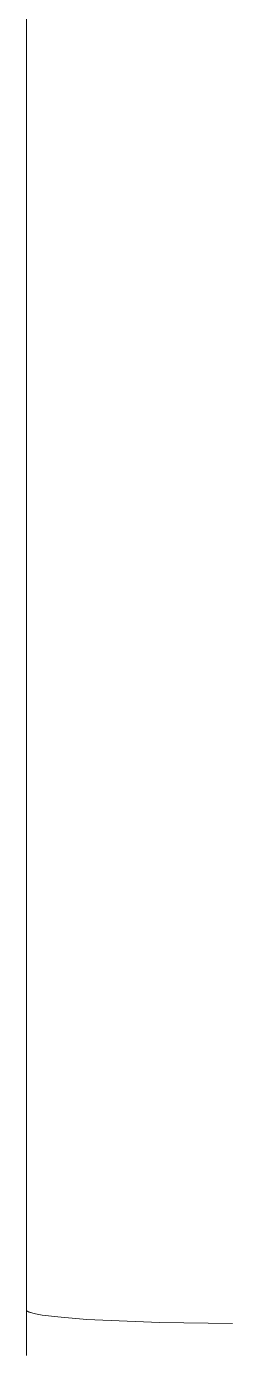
# Model space of a CAD drawing. Header units: inches. Extents: x -9 to 187, y -3 to 135.
# Drawn here: x 83.843 to 84.433, y 106.581 to 110.398 of the extents above; entities that cross this region are included whole.
import ezdxf

# ---------------------------------------------------------------- set-up
doc = ezdxf.new("R2010")
doc.units = ezdxf.units.IN
doc.layers.add('ZANO_R', color=7, linetype='Continuous', lineweight=0)

msp = doc.modelspace()

# ---------------------------------------------------------------- linework, layer by layer
at = {"layer": 'ZANO_R'}
for p, q in [((83.84265, 113.13542), (83.84265, 106.71143)), ((83.84265, 106.71136), (83.84265, 106.71142)), ((83.84265, 106.7113), (83.84265, 106.71136)), ((83.84265, 106.71124), (83.84265, 106.7113)), ((83.84266, 106.71118), (83.84265, 106.71124)), ((83.84265, 106.6381), (83.84265, 106.71099)), ((83.84266, 106.71112), (83.84266, 106.71118)), ((83.84267, 106.71106), (83.84266, 106.71112)), ((83.84268, 106.711), (83.84267, 106.71106)), ((83.8427, 106.71094), (83.84268, 106.711)), ((83.84271, 106.71089), (83.8427, 106.71094)), ((83.84272, 106.71083), (83.84271, 106.71089)), ((83.84274, 106.71077), (83.84272, 106.71083)), ((83.84276, 106.71071), (83.84274, 106.71077)), ((83.84278, 106.71066), (83.84276, 106.71071)), ((83.8428, 106.7106), (83.84278, 106.71066)), ((83.84282, 106.71055), (83.8428, 106.7106)), ((83.84285, 106.71049), (83.84282, 106.71055)), ((83.84287, 106.71044), (83.84285, 106.71049)), ((83.8429, 106.71038), (83.84287, 106.71044)), ((83.84292, 106.71033), (83.8429, 106.71038)), ((83.84295, 106.71028), (83.84292, 106.71033)), ((83.84298, 106.71022), (83.84295, 106.71028)), ((83.84301, 106.71017), (83.84298, 106.71022)), ((83.84307, 106.71007), (83.84301, 106.71017)), ((83.84314, 106.70997), (83.84307, 106.71007)), ((83.84321, 106.70987), (83.84314, 106.70997)), ((83.84328, 106.70977), (83.84321, 106.70987)), ((83.84335, 106.70968), (83.84328, 106.70977)), ((83.84346, 106.70954), (83.84335, 106.70968)), ((83.84358, 106.70941), (83.84346, 106.70954)), ((83.8437, 106.70929), (83.84358, 106.70941)), ((83.84382, 106.70917), (83.8437, 106.70929)), ((83.84394, 106.70905), (83.84382, 106.70917)), ((83.84407, 106.70893), (83.84394, 106.70905)), ((83.8442, 106.70882), (83.84407, 106.70893)), ((83.84433, 106.70871), (83.8442, 106.70882)), ((83.84447, 106.70861), (83.84433, 106.70871)), ((83.84461, 106.7085), (83.84447, 106.70861)), ((83.84489, 106.7083), (83.84461, 106.7085)), ((83.84517, 106.70811), (83.84489, 106.7083)), ((83.84547, 106.70793), (83.84517, 106.70811)), ((83.84589, 106.70767), (83.84547, 106.70793)), ((83.84632, 106.70743), (83.84589, 106.70767)), ((83.84675, 106.7072), (83.84632, 106.70743)), ((83.84719, 106.70698), (83.84675, 106.7072)), ((83.84763, 106.70676), (83.84719, 106.70698)), ((83.84808, 106.70655), (83.84763, 106.70676)), ((83.84898, 106.70616), (83.84808, 106.70655)), ((83.85019, 106.70568), (83.84898, 106.70616)), ((83.85142, 106.70523), (83.85019, 106.70568)), ((83.85266, 106.70481), (83.85142, 106.70523)), ((83.8539, 106.70442), (83.85266, 106.70481)), ((83.85736, 106.70341), (83.8539, 106.70442)), ((83.86085, 106.7025), (83.85736, 106.70341)), ((83.86436, 106.70167), (83.86085, 106.7025)), ((83.86789, 106.70092), (83.86436, 106.70167)), ((83.87758, 106.69908), (83.86789, 106.70092)), ((83.88731, 106.6975), (83.87758, 106.69908)), ((83.91448, 106.69385), (83.88731, 106.6975)), ((83.94175, 106.69095), (83.91448, 106.69385)), ((84.01533, 106.68508), (83.94175, 106.69095)), ((84.22416, 106.67608), (84.01533, 106.68508)), ((84.43316, 106.67349), (84.22416, 106.67608)), ((83.84265, 106.58145), (83.84265, 106.6381))]:
    msp.add_line(p, q, dxfattribs=at)

doc.saveas('drawing.dxf')
